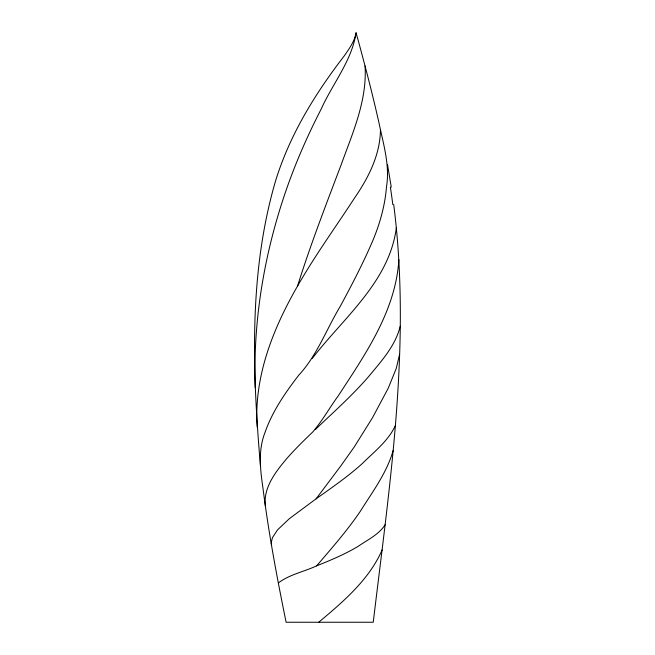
<?xml version="1.0" encoding="UTF-8"?>
<svg xmlns="http://www.w3.org/2000/svg" width="655" height="655" viewBox="0 0 655 655"><rect width="100%" height="100%" fill="white"/><g stroke="black" fill="none" stroke-linecap="round" stroke-linejoin="round"><path stroke-width="0.98" d="M260.494 466.499C252.486 371.934 248.548 274.142 275.231 182.041C289.223 135.757 314.801 94.091 344.145 56.027C349.099 48.92 354.478 41.609 356.05 32.889C358.572 41.445 361.101 51.246 363.541 60.293C369.125 81.367 374.414 102.516 379.188 123.787C383.486 144.608 390.028 165.518 386.483 186.97C384.862 207.242 378.983 226.941 370.697 245.461C361.544 266.348 350.916 286.562 340.101 306.63C326.296 329.498 317.135 355.354 298.778 375.168C285.228 392.754 272.365 411.381 264.997 432.496C257.955 450.345 260.281 469.692 262.966 488.147C268.656 533.17 277.032 577.8 286.112 622.25L373.252 622.25C389.709 483.939 411.463 343.883 393.704 204.548M380.457 129.543C380.26 154.842 368.397 177.865 354.388 198.244C337.497 224.256 319.362 249.465 303.421 276.091C276.042 321.425 253.477 373.072 257.186 427.166M356.074 32.75C351.858 60.792 332.658 83.529 321.269 108.894C306.024 138.5 292.81 169.186 282.559 200.888C262.999 261.026 253.067 324.462 255.188 387.744M398.87 259.617C395.767 310.675 365.424 354.159 338.389 395.628C329.661 407.615 322.358 420.813 312.713 432.013C303.568 440.799 294.48 449.674 286.169 459.261C275.337 472.239 263.351 487.729 265.308 505.676M396.332 227.817C389.389 281.732 343.507 317.757 312.255 358.441M399.599 354.257L396.234 368.519L388.194 388.292L372.466 417.775L354.224 446.988L340.641 466.155L316.111 498.815L289.371 518.654L277.491 529.92L272.455 537.649L271.285 542.414L271.416 544.682M393.139 450.55C386.843 472.853 372.466 491.872 360.307 511.301C347.224 530.624 331.766 548.145 316.643 565.855C304.149 571.684 289.731 574.419 278.621 582.737L278.432 583.523M400.238 326.206C395.415 345.955 381.169 361.372 368.577 376.633C352.169 395.604 333.403 412.298 315.276 429.565M382.143 549.93C369.084 579.765 343.204 601.74 318.698 622.25M297.526 286.137C310.347 245.134 325.887 205.064 341.099 164.904C352.578 133.039 367.226 100.665 365.048 65.991M385.132 524.753C378.909 534.554 367.643 539.777 358.318 546.229C345.128 554.171 330.898 560.14 316.643 565.855M395.35 425.619C388.243 441.077 373.989 451.868 362.174 463.691C347.797 476.627 331.848 487.631 316.111 498.815M387.49 164.511L391.264 187.109M390.38 187.166A490.153 319.214 77.7 0 1 392.812 204.556"/></g></svg>
